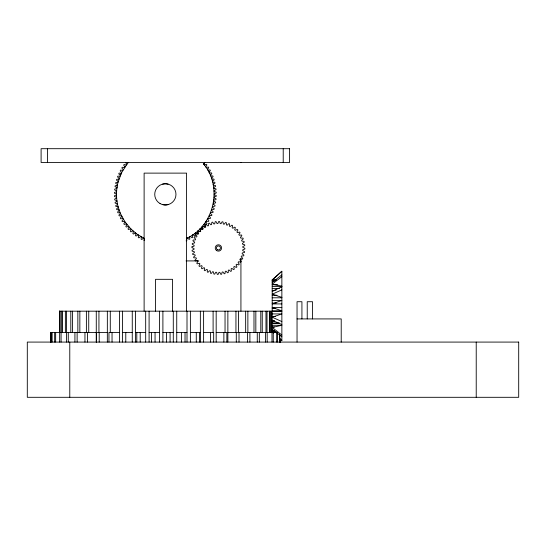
<?xml version="1.0" encoding="UTF-8"?>
<svg xmlns="http://www.w3.org/2000/svg" width="546" height="546" viewBox="0 0 546 546"><rect width="100%" height="100%" fill="white"/><g stroke="black" fill="none" stroke-linecap="round" stroke-linejoin="round"><path stroke-width="0.82" d="M117.035 187.319L117.097 186.923M214.175 195.038L214.189 194.642L216.264 195.502L216.243 196.301L214.121 197.038M144.089 240.636L144.458 238.5M213.418 202.982L213.35 203.378L215.554 202.928L215.684 202.136L213.739 201.01M116.53 193.687L116.516 194.089L114.442 193.223L114.462 192.424L116.585 191.694M117.288 185.742L117.356 185.347L115.151 185.804L115.022 186.589L116.967 187.715M126.972 164.175L121.485 172.87L118.045 182.227L115.82 182.535L115.643 183.313L117.506 184.562M119.055 178.781L118.939 179.163L116.701 179.32L116.469 180.084L118.25 181.456M118.134 181.838C115.943 190.206 115.964 199.167 118.318 207.507L116.544 208.886L116.776 209.65L119.021 209.8M133.545 231.422L132.835 233.558L133.456 234.063L135.401 232.937M211.684 209.841L214.005 209.405L214.237 208.64L212.455 207.268M120.666 174.693L120.994 173.962M131.19 229.265L130.344 231.347L130.931 231.893L132.944 230.897M209.186 215.923L210.51 217.902L210.135 218.605L207.91 218.325M128.979 226.959L128.003 228.979L128.549 229.559L130.624 228.699L137.217 234.295L144.588 238.554M207.637 218.816L208.872 220.802L208.456 221.485L206.251 221.062M126.925 224.508L125.819 226.46L126.324 227.075L128.453 226.358M121.485 172.87L121.676 172.516L120.195 170.823L120.57 170.12L122.795 170.4M125.041 221.929L123.799 223.805L124.27 224.454L126.44 223.874L126.208 223.553M205.665 166.796L206.907 164.919L206.436 164.271L204.265 164.851L204.497 165.179M125.13 166.673L124.897 167.001L123.655 165.131L124.119 164.482L126.29 165.049M203.324 163.663C223.287 186.63 214.148 226.324 186.343 238.452M123.321 219.233L121.963 221.028L122.386 221.703L124.59 221.266M207.384 169.492L208.743 167.704L208.319 167.021L206.115 167.458L206.327 167.799M205.576 222.051L205.808 221.724L207.05 223.594L206.586 224.242L204.416 223.676M128.344 162.503L126.774 164.414L125.655 162.503M192.595 234.91L192.922 234.678L194.792 235.913L195.441 235.449L194.867 233.279M118.202 207.125L120.434 213.534L118.857 215.131L119.185 215.861L121.43 215.718M210.271 175.191L211.848 173.594L211.52 172.864L209.275 173.014M280.043 339.052L281.859 340.684L281.859 271.246L272.195 279.982L276.221 279.996M281.859 271.253L272.195 279.948L276.221 280.084M143.502 238.042L141.817 239.523L141.107 239.148L141.387 236.916L141.742 237.107M272.195 282.453L281.859 274.877M281.859 276.624L272.195 284.166L281.859 286.165M140.697 236.52L138.909 237.885L138.234 237.462L138.657 235.258L138.315 235.046M117.561 204.402L115.697 205.665L115.882 206.443L118.107 206.736M213.145 184.323L215.008 183.06L214.824 182.282L212.599 181.989M137.988 234.814L136.118 236.063L135.469 235.599L136.036 233.422L135.715 233.19M117.001 201.256L115.063 202.389L115.199 203.18L117.397 203.617L117.465 204.013M213.704 187.469L215.643 186.336L215.506 185.544L213.309 185.108L213.24 184.712M116.653 198.082L114.646 199.085L114.728 199.884L116.926 200.737M214.046 190.65L216.059 189.639L215.977 188.848L213.807 188.261L213.766 187.865M186.125 240.861L186.848 240.527L186.705 238.288L187.066 238.117M281.859 286.841L272.195 291.216L276.221 290.049M281.859 289.858L272.195 294.212L281.859 297.372M116.516 194.888L114.448 195.761L114.476 196.56L116.605 197.283M214.189 193.837L216.257 192.97L216.23 192.172L214.1 191.441L214.121 191.844M189.885 236.609L189.53 236.793L189.824 239.025L189.121 239.401L187.421 237.933M116.864 188.506L114.701 189.1L114.626 189.899L116.639 190.895M281.859 335.019L272.195 327.464L281.859 325.286L272.195 325.286M212.66 206.497L214.885 206.19L215.063 205.412L213.199 204.163M207.787 170.181L210.012 169.895L210.394 170.598L208.825 172.133M162.606 184.104L165.349 183.743L168.1 184.104M168.1 204.62L165.349 204.982L162.606 204.62M122.918 218.543L120.693 218.837L120.311 218.127L121.785 216.434L121.976 216.782M273.403 333.04L272.195 331.948L276.221 331.75M272.195 327.013L274.392 326.993M120.031 176.16L117.786 176.174L117.506 176.918L119.199 178.405M210.674 212.571L212.92 212.558L213.199 211.807L211.507 210.319M272.195 321.212L274.624 321.205M186.05 260.913L198.764 260.913M272.195 280.412L274.611 280.412M272.195 281.108L274.611 281.108M272.195 284.78L277.832 284.78M272.195 286.493L281.859 286.493M272.195 288.418L279.443 288.418M272.195 290.533L274.611 290.533M272.195 295.243L277.027 295.243M272.195 297.788L281.859 297.788M272.195 300.423L281.859 300.423L272.195 303.924L281.859 303.931M272.195 303.119L276.221 303.119M281.859 307.412L272.195 307.412L281.859 310.879L272.195 310.865M272.195 308.579L275.437 308.579M59.412 311.179L271.294 311.179M272.195 311.281L281.859 311.281M272.195 313.923L281.859 313.923L272.195 317.199L281.859 321.567M272.195 316.475L275.416 316.475M297.044 318.919L341.216 318.919L341.216 342.083M272.195 323.014L279.443 323.014M272.195 323.341L279.443 323.341M272.195 330.426L274.611 330.426M272.195 330.753L274.611 330.753M272.195 331.47L275.416 331.47M272.195 331.907L275.416 331.907M107.344 332.418L50.43 332.418L50.43 342.083M119.41 332.418L108.954 332.418L108.954 342.083M122.509 332.418L132.262 332.418M135.572 332.418L145.68 332.418M149.092 332.418L159.432 332.418M162.899 332.418L173.287 332.418M176.74 332.418L187.005 332.418M190.39 332.418L200.355 332.418M203.61 332.418L213.67 332.418L213.67 342.083M216.175 332.418L226.87 332.418L226.87 342.083M227.866 332.418L277.498 332.418L277.498 342.083M210.579 175.928L212.824 175.928L213.111 176.679L211.425 178.173L211.568 178.542M120.127 212.797L117.881 212.797L117.595 212.046L119.185 210.319M121.321 173.232L119.076 173.102L118.748 173.826L120.338 175.416M209.384 215.493L211.63 215.629L211.957 214.899L210.367 213.309M211.684 178.924L213.93 179.074L214.162 179.839L212.387 181.217L212.503 181.6M124.454 167.67L122.249 167.24L121.833 167.922L123.198 169.704M274.624 320.959L272.195 320.243L281.859 324.577M202.416 226.167L204.545 226.877L205.05 226.262L203.931 224.31M200.252 228.521L202.334 229.375L202.88 228.788L201.89 226.774M197.945 230.733L199.966 231.716L200.546 231.17L199.693 229.088M214.066 197.829L216.08 198.826L216.004 199.624L213.841 200.218L213.875 199.822M195.495 232.787L197.447 233.9L198.068 233.395L197.345 231.265M190.226 236.391L192.015 237.749L192.69 237.326L192.253 235.121M272.195 329.231L281.859 336.752M279.443 338.5L281.859 340.69M130.897 228.992L124.802 221.608L120.434 213.534M476.221 342.083L476.221 397.304M312.544 318.919L312.544 301.72L307.234 301.72L307.234 318.919M301.924 318.919L301.924 301.72L297.044 301.72L297.044 342.083M283.217 148.696L283.217 162.503M280.275 338.861L280.275 342.083M280.187 339.667L280.187 342.083M279.818 334.834L279.818 342.083M279.45 334.029L279.45 342.083M276.672 332.418L276.672 342.083M273.259 332.418L273.259 342.083M272.195 279.866L272.195 332.064M271.997 332.418L271.997 342.083M271.246 311.179L271.246 332.418M271.109 311.179L271.109 332.418M270.024 311.179L270.024 332.418M269.437 311.179L269.437 332.418M267.171 332.418L267.171 342.083M267.008 311.179L267.008 332.418M265.977 311.179L265.977 332.418M265.493 332.418L265.493 342.083M262.251 311.179L262.251 332.418M260.797 311.179L260.797 332.418M259.336 332.418L259.336 342.083M257.275 332.418L257.275 342.083M255.835 311.179L255.835 332.418M253.986 311.179L253.986 332.418M249.897 332.418L249.897 342.083M247.87 311.179L247.87 332.418M247.481 332.418L247.481 342.083M245.652 311.179L245.652 332.418M240.929 258.456L240.929 311.179M239.011 332.418L239.011 342.083M238.493 311.179L238.493 332.418M236.288 332.418L236.288 342.083M235.947 311.179L235.947 332.418M227.866 311.179L227.866 342.083M225.041 311.179L225.041 332.418M223.874 332.418L223.874 342.083M216.175 311.179L216.175 342.083M213.104 311.179L213.104 332.418M210.463 332.418L210.463 342.083M203.61 311.179L203.61 342.083M200.355 311.179L200.355 342.083M199.645 332.418L199.645 342.083M196.28 332.418L196.28 342.083M190.39 311.179L190.39 342.083M187.005 311.179L187.005 342.083M186.589 311.179L186.589 173.123L144.117 173.123L144.117 311.179M185.033 332.418L185.033 342.083M181.565 332.418L181.565 342.083M176.74 311.179L176.74 342.083M173.287 311.179L173.287 342.083M172.543 311.179L172.543 279.32L155.555 279.32L155.555 311.179M170.086 332.418L170.086 342.083M166.578 332.418L166.578 342.083M162.899 311.179L162.899 342.083M159.432 311.179L159.432 342.083M155.057 332.418L155.057 342.083M151.57 332.418L151.57 342.083M149.092 311.179L149.092 342.083M145.68 311.179L145.68 342.083M140.206 332.418L140.206 342.083M136.793 332.418L136.793 342.083M135.572 311.179L135.572 342.083M132.262 311.179L132.262 342.083M125.785 332.418L125.785 342.083M122.557 311.179L122.557 342.083M119.41 311.179L119.41 342.083M112.039 332.418L112.039 342.083M110.278 311.179L110.278 332.418M107.344 311.179L107.344 342.083M99.201 332.418L99.201 342.083M98.935 311.179L98.935 332.418M96.369 332.418L96.369 342.083M96.273 311.179L96.273 342.083M88.739 311.179L88.739 332.418M87.503 332.418L87.503 342.083M86.384 311.179L86.384 332.418M84.958 332.418L84.958 342.083M79.846 311.179L79.846 332.418M77.846 311.179L77.846 332.418M77.129 332.418L77.129 342.083M74.925 332.418L74.925 342.083M72.413 311.179L72.413 332.418M70.803 311.179L70.803 332.418M69.779 342.083L69.779 397.304M68.27 332.418L68.27 342.083M66.578 311.179L66.578 332.418M66.441 332.418L66.441 342.083M65.377 311.179L65.377 332.418M62.428 311.179L62.428 332.418M61.664 311.179L61.664 332.418M61.07 332.418L61.07 342.083M60.04 311.179L60.04 332.418M59.726 311.179L59.726 332.418M59.596 311.179L59.651 342.083M59.459 311.179L59.459 332.418M55.658 332.418L55.658 342.083M54.668 332.418L54.668 342.083M52.123 332.418L52.123 342.083M51.577 332.418L51.577 342.083M50.519 332.418L50.519 342.083M47.468 148.696L47.468 162.503M191.967 246.867L191.946 247.672L194.021 248.526L194.055 249.317L192.049 250.327L192.137 251.133L194.308 251.699L194.444 252.491L192.581 253.747L192.772 254.538L195.004 254.818L195.236 255.583L193.564 257.07L193.85 257.828L196.096 257.814L196.43 258.538L194.963 260.237L195.352 260.947L197.577 260.647L198 261.322L196.765 263.192L197.243 263.848L199.413 263.254L199.918 263.868L198.942 265.888L199.502 266.475L201.57 265.609L202.156 266.148L201.447 268.277L202.081 268.789L204.02 267.656L204.668 268.113L204.245 270.318L204.934 270.741L206.709 269.369L207.419 269.738L207.289 271.976L208.026 272.311L209.609 270.714L210.353 270.987L210.517 273.225L211.295 273.457L212.653 271.669L213.431 271.84L213.882 274.044L214.68 274.167L215.793 272.215L216.591 272.29L217.328 274.413L218.134 274.433L218.987 272.352L219.785 272.317L220.789 274.324L221.594 274.242L222.167 272.072L222.952 271.935L224.215 273.792L225 273.601L225.28 271.376L226.044 271.137L227.532 272.816L228.289 272.522L228.276 270.277L228.999 269.942L230.699 271.41L231.408 271.028L231.108 268.803L231.784 268.373L233.661 269.608L234.309 269.13L233.722 266.967L234.33 266.455L236.357 267.431L236.937 266.878L236.07 264.803L236.609 264.223L238.745 264.926L239.25 264.298L238.117 262.36L238.582 261.705L240.786 262.128L241.202 261.438L239.83 259.664L240.199 258.954L242.444 259.091L242.772 258.347L241.175 256.77L241.448 256.019L243.687 255.856L243.919 255.084L242.131 253.726L242.308 252.948L244.506 252.491L244.628 251.692L242.677 250.58L242.752 249.781L244.874 249.044L244.895 248.239L242.813 247.393L242.786 246.594L244.792 245.584L244.704 244.779L242.533 244.212L242.397 243.427L244.253 242.165L244.062 241.38L241.837 241.093L241.598 240.336L243.277 238.841L242.984 238.083L240.738 238.097L240.404 237.374L241.871 235.674L241.489 234.964L239.264 235.271L238.834 234.596L240.069 232.719L239.592 232.064L237.428 232.657L236.916 232.043L237.899 230.023L237.339 229.436L235.271 230.31L234.684 229.764L235.387 227.634L234.76 227.122L232.821 228.255L232.166 227.798L232.589 225.594L231.9 225.17L230.125 226.549L229.422 226.174L229.552 223.935L228.808 223.607L227.232 225.205L226.481 224.925L226.317 222.686L225.546 222.461L224.188 224.249L223.41 224.072L222.952 221.874L222.154 221.744L221.041 223.696L220.25 223.621L219.512 221.505L218.7 221.485L217.854 223.56L217.055 223.594L216.045 221.587L215.247 221.669L214.674 223.846L213.889 223.976L212.626 222.12L211.841 222.311L211.561 224.542L210.797 224.775L209.302 223.096L208.552 223.389L208.558 225.635L207.835 225.969L206.135 224.502L205.426 224.891L205.733 227.116L205.057 227.539L203.18 226.303L202.525 226.781L203.119 228.945L202.505 229.456L200.484 228.481L199.897 229.04L200.771 231.108L200.225 231.695L198.096 230.985L197.591 231.613L198.724 233.552L198.259 234.207L196.055 233.784L195.632 234.473L197.01 236.247L196.635 236.957L194.396 236.827L194.069 237.565L195.666 239.141L195.386 239.892L193.148 240.056L192.922 240.834L194.71 242.192L194.533 242.97L192.335 243.42L192.206 244.219L194.158 245.331L194.083 246.13L191.967 246.867M204.757 162.469L203.781 164.216L204.757 162.469M241.291 162.435L240.745 162.503A2.123 2.123 0 0 0 241.291 162.435M289.592 148.696L41.1 148.696L41.1 162.503L289.592 162.503L289.592 148.696M518.7 342.083L27.3 342.083L27.3 397.304L518.7 397.304L518.7 342.083M160.046 203.562A10.62 10.62 0 0 0 175.969 194.362A10.62 10.62 0 0 0 160.046 185.169A10.62 10.62 0 0 0 160.046 203.562M217.342 249.665A2.02 2.02 0 0 0 220.434 248.034A2.02 2.02 0 0 0 217.479 246.171A2.02 2.02 0 0 0 217.342 249.665M216.701 250.641A3.187 3.187 0 0 0 221.601 248.102A3.187 3.187 0 0 0 216.953 245.127A3.187 3.187 0 0 0 216.701 250.641"/></g></svg>
